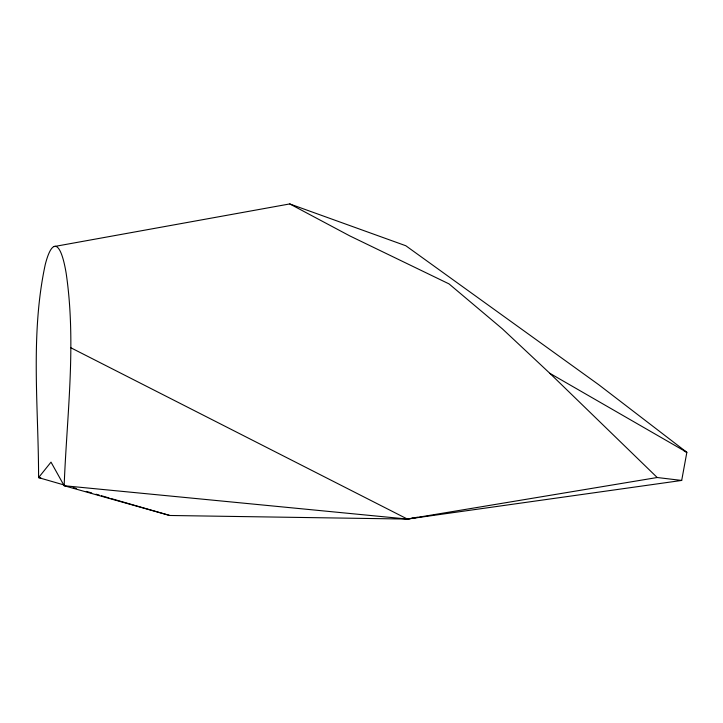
<?xml version="1.0" encoding="UTF-8"?>
<svg xmlns="http://www.w3.org/2000/svg" width="723" height="723" viewBox="0 0 723 723"><rect width="100%" height="100%" fill="white"/><g stroke="black" fill="none" stroke-linecap="round" stroke-linejoin="round"><path stroke-width="1.08" d="M64.6 485.124L38.581 477.623C38.572 406.769 30.176 334.559 45.251 264.564A108.45 17.316 -89.1 0 1 66.173 273.339C76.521 343.796 66.859 415.11 64.157 485.729L169.751 515.481L407.411 519.069L681.69 480.443L686.85 452.327L598.68 384.672L405.802 245.739L289.76 203.931L54.008 246.579M40.822 477.867L38.581 477.623L51.008 462.133L64.157 485.729L407.411 519.069L412.95 518.057M415.165 517.659L417.379 517.252M405.169 518.816L407.411 519.069L657.216 477.514L681.69 480.443M73.267 487.627L76.521 488.567M86.281 491.387L91.704 492.95M96.032 494.198L99.286 495.138M101.455 495.77L109.046 497.957M111.215 498.581L169.751 515.481M70.926 347.808L407.411 519.069M289.76 203.931L349.842 235.924L449.01 283.886L502.44 328.911L549.814 373.294L657.216 477.514M683.886 450.7L686.85 452.327L549.814 373.294"/></g></svg>
